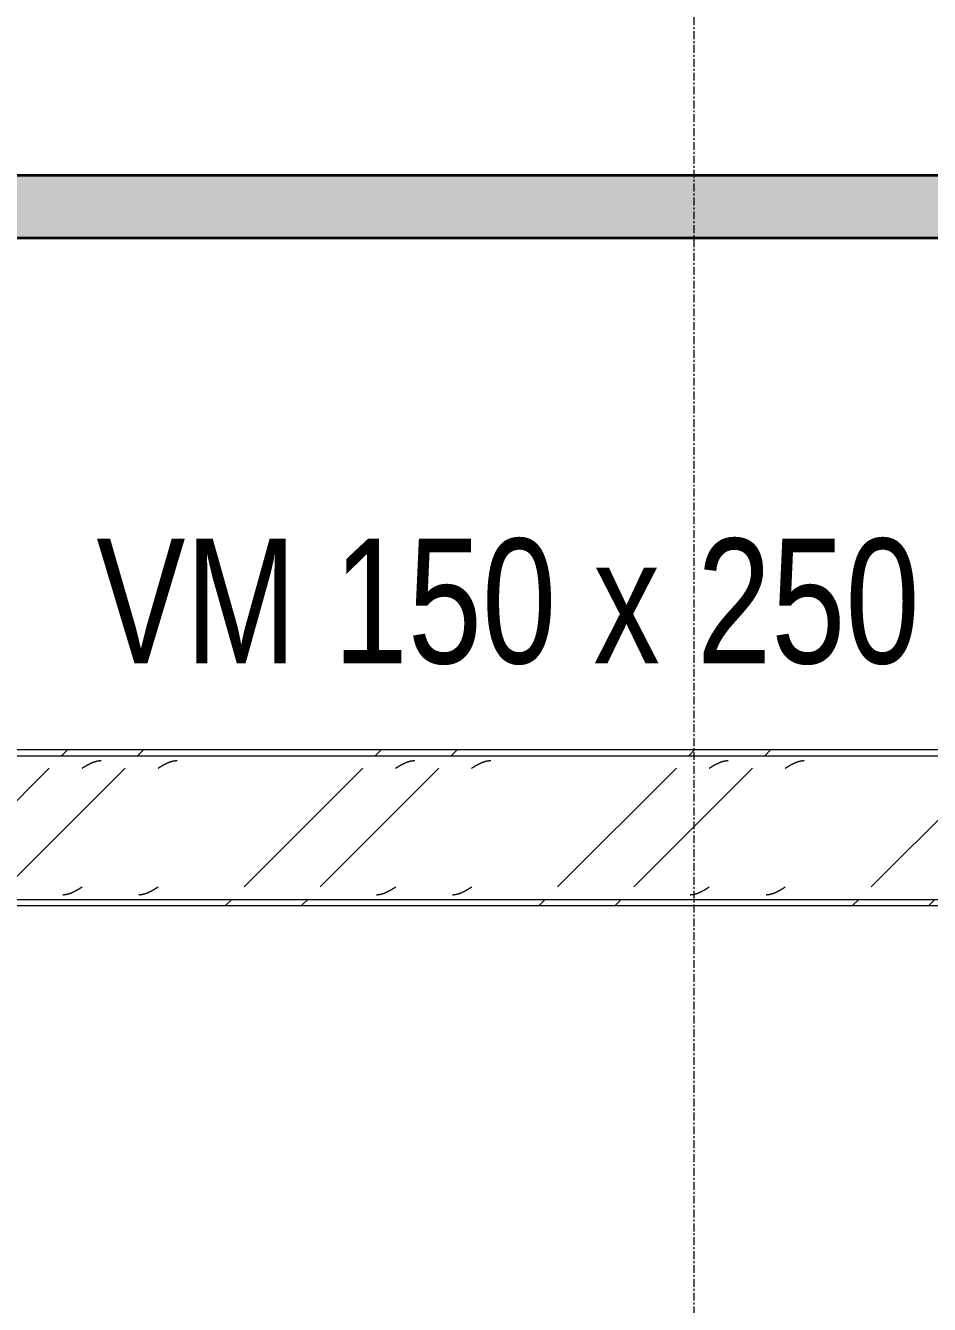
# Model space of a CAD drawing. Header units: centimetres. Extents: x -6111 to 13767, y -285 to 1600.
# Drawn here: x -5185.8 to -5040.8, y 465.1 to 670.1 of the extents above; entities that cross this region are included whole.
import ezdxf

# ---------------------------------------------------------------- set-up
doc = ezdxf.new("R2010")
doc.units = ezdxf.units.CM
doc.linetypes.add('Grid Line', pattern=[2.2225, 1.27, -0.3175, 0.3175, -0.3175])
for name, color, linetype, lineweight in [('A-FLOR', 7, 'Continuous', 9), ('A-FLOR-PATT', 7, 'Continuous', 35), ('S-BEAM', 7, 'Continuous', 9), ('S-BEAM-IDEN', 7, 'Continuous', 18), ('S-GRID', 7, 'Continuous', 9)]:
    doc.layers.add(name, color=color, linetype=linetype, lineweight=lineweight)
doc.styles.add('Century Gothic_2', font='GOTHIC.TTF', dxfattribs={"width": 0.8, "height": 20})
pattern_1 = [(45, (0, 0), (-25.14472, 25.14472), []), (45, (0, 38.1), (-25.14472, 25.14472), [])]

# ---------------------------------------------------------------- blocks, each defined once
blk = doc.blocks.new('PQ_RVR_ARQ-01_ZZ_ZZ_MO_T_A_rvt-1-Elevación Eje 1')
at = {"layer": 'A-FLOR-PATT', "lineweight": 9, "true_color": 0xeaeaea}
h = blk.add_hatch(color=254, dxfattribs=at)
h.paths.add_polyline_path([(-5133.84, 636.02), (-4778.08, 636.02), (-4778.08, 646.02), (-5426.34, 646.02), (-5426.34, 636.02), (-5374.6, 636.02)])
h.paths.add_polyline_path([(-5451.34, 636.02), (-5451.34, 646.02), (-5476.46, 646.02), (-5476.46, 636.02)])
h.paths.add_polyline_path([(-4677.56, 636.02), (-4677.56, 646.02), (-4753.08, 646.02), (-4753.08, 636.02)])
at = {"layer": 'A-FLOR', "color": 254, "lineweight": 35, "true_color": 0xcccccc}
for p, q in [((-4677.56, 646.02), (-5476.46, 646.02)), ((-5476.46, 636.02), (-4677.56, 636.02))]:
    blk.add_line(p, q, dxfattribs=at)
blk = doc.blocks.new('FP_5-Elevación Eje 1')
at = {"layer": 'S-BEAM', "color": 9, "true_color": 0xc0c0c0}
for p, q in [((-5175.98, 551.46), (-5175.93, 551.49)), ((-5175.93, 551.49), (-5175.88, 551.52)), ((-5175.88, 551.52), (-5175.84, 551.55)), ((-5175.84, 551.55), (-5175.79, 551.57)), ((-5175.79, 551.57), (-5175.74, 551.6)), ((-5175.74, 551.6), (-5175.69, 551.63)), ((-5175.69, 551.63), (-5175.64, 551.65)), ((-5175.64, 551.65), (-5175.59, 551.68)), ((-5175.59, 551.68), (-5175.54, 551.7)), ((-5175.54, 551.7), (-5175.5, 551.73)), ((-5175.5, 551.73), (-5175.45, 551.75)), ((-5175.45, 551.75), (-5175.4, 551.78)), ((-5175.4, 551.78), (-5175.35, 551.8)), ((-5175.35, 551.8), (-5175.3, 551.82)), ((-5175.3, 551.82), (-5175.25, 551.85)), ((-5175.25, 551.85), (-5175.2, 551.87)), ((-5175.2, 551.87), (-5175.16, 551.89)), ((-5175.16, 551.89), (-5175.11, 551.91)), ((-5175.11, 551.91), (-5175.06, 551.93)), ((-5175.06, 551.93), (-5175.01, 551.95)), ((-5175.01, 551.95), (-5174.96, 551.97)), ((-5174.96, 551.97), (-5174.91, 551.99)), ((-5174.91, 551.99), (-5174.86, 552.01)), ((-5174.86, 552.01), (-5174.82, 552.02)), ((-5174.82, 552.02), (-5174.77, 552.04)), ((-5174.77, 552.04), (-5174.72, 552.06)), ((-5174.72, 552.06), (-5174.67, 552.07)), ((-5174.67, 552.07), (-5174.62, 552.09)), ((-5174.62, 552.09), (-5174.57, 552.1)), ((-5174.57, 552.1), (-5174.52, 552.12)), ((-5174.52, 552.12), (-5174.48, 552.13)), ((-5174.48, 552.13), (-5174.43, 552.14)), ((-5174.43, 552.14), (-5174.38, 552.16)), ((-5174.38, 552.16), (-5174.33, 552.17)), ((-5174.33, 552.17), (-5174.28, 552.18)), ((-5174.28, 552.18), (-5174.23, 552.19)), ((-5174.23, 552.19), (-5174.18, 552.2)), ((-5174.18, 552.2), (-5174.13, 552.2)), ((-5174.13, 552.2), (-5174.09, 552.21)), ((-5174.09, 552.21), (-5174.04, 552.22)), ((-5174.04, 552.22), (-5173.99, 552.22)), ((-5173.99, 552.22), (-5173.94, 552.23)), ((-5173.94, 552.23), (-5173.89, 552.24)), ((-5173.89, 552.24), (-5173.84, 552.24)), ((-5173.84, 552.24), (-5173.79, 552.24)), ((-5173.79, 552.24), (-5173.75, 552.25)), ((-5173.75, 552.25), (-5173.7, 552.25)), ((-5173.7, 552.25), (-5173.65, 552.25)), ((-5163.79, 551.46), (-5163.74, 551.49)), ((-5163.74, 551.49), (-5163.69, 551.52)), ((-5163.69, 551.52), (-5163.65, 551.55)), ((-5163.65, 551.55), (-5163.6, 551.57)), ((-5163.6, 551.57), (-5163.55, 551.6)), ((-5163.55, 551.6), (-5163.5, 551.63)), ((-5163.5, 551.63), (-5163.45, 551.65)), ((-5163.45, 551.65), (-5163.4, 551.68)), ((-5163.4, 551.68), (-5163.35, 551.7)), ((-5163.35, 551.7), (-5163.31, 551.73)), ((-5163.31, 551.73), (-5163.26, 551.75)), ((-5163.26, 551.75), (-5163.21, 551.78)), ((-5163.21, 551.78), (-5163.16, 551.8)), ((-5163.16, 551.8), (-5163.11, 551.82)), ((-5163.11, 551.82), (-5163.06, 551.85)), ((-5163.06, 551.85), (-5163.01, 551.87)), ((-5163.01, 551.87), (-5162.97, 551.89)), ((-5162.97, 551.89), (-5162.92, 551.91)), ((-5162.92, 551.91), (-5162.87, 551.93)), ((-5162.87, 551.93), (-5162.82, 551.95)), ((-5162.82, 551.95), (-5162.77, 551.97)), ((-5162.77, 551.97), (-5162.72, 551.99)), ((-5162.72, 551.99), (-5162.67, 552.01)), ((-5162.67, 552.01), (-5162.63, 552.02)), ((-5162.63, 552.02), (-5162.58, 552.04)), ((-5162.58, 552.04), (-5162.53, 552.06)), ((-5162.53, 552.06), (-5162.48, 552.07)), ((-5162.48, 552.07), (-5162.43, 552.09)), ((-5162.43, 552.09), (-5162.38, 552.1)), ((-5162.38, 552.1), (-5162.33, 552.12)), ((-5162.33, 552.12), (-5162.29, 552.13)), ((-5162.29, 552.13), (-5162.24, 552.14)), ((-5162.24, 552.14), (-5162.19, 552.16)), ((-5162.19, 552.16), (-5162.14, 552.17)), ((-5162.14, 552.17), (-5162.09, 552.18)), ((-5162.09, 552.18), (-5162.04, 552.19)), ((-5162.04, 552.19), (-5161.99, 552.2)), ((-5161.99, 552.2), (-5161.95, 552.2)), ((-5161.95, 552.2), (-5161.9, 552.21)), ((-5161.9, 552.21), (-5161.85, 552.22)), ((-5161.85, 552.22), (-5161.8, 552.22)), ((-5161.8, 552.22), (-5161.75, 552.23)), ((-5161.75, 552.23), (-5161.7, 552.24)), ((-5161.7, 552.24), (-5161.65, 552.24)), ((-5161.65, 552.24), (-5161.61, 552.24)), ((-5161.61, 552.24), (-5161.56, 552.25)), ((-5161.56, 552.25), (-5161.51, 552.25)), ((-5161.51, 552.25), (-5161.46, 552.25)), ((-5125.69, 551.46), (-5125.64, 551.49)), ((-5125.64, 551.49), (-5125.59, 551.52)), ((-5125.59, 551.52), (-5125.55, 551.55)), ((-5125.55, 551.55), (-5125.5, 551.57)), ((-5125.5, 551.57), (-5125.45, 551.6)), ((-5125.45, 551.6), (-5125.4, 551.63)), ((-5125.4, 551.63), (-5125.35, 551.65)), ((-5125.35, 551.65), (-5125.3, 551.68)), ((-5125.3, 551.68), (-5125.25, 551.7)), ((-5125.25, 551.7), (-5125.21, 551.73)), ((-5125.21, 551.73), (-5125.16, 551.75)), ((-5125.16, 551.75), (-5125.11, 551.78)), ((-5125.11, 551.78), (-5125.06, 551.8)), ((-5125.06, 551.8), (-5125.01, 551.82)), ((-5125.01, 551.82), (-5124.96, 551.85)), ((-5124.96, 551.85), (-5124.91, 551.87)), ((-5124.91, 551.87), (-5124.87, 551.89)), ((-5124.87, 551.89), (-5124.82, 551.91)), ((-5124.82, 551.91), (-5124.77, 551.93)), ((-5124.77, 551.93), (-5124.72, 551.95)), ((-5124.72, 551.95), (-5124.67, 551.97)), ((-5124.67, 551.97), (-5124.62, 551.99)), ((-5124.62, 551.99), (-5124.57, 552.01)), ((-5124.57, 552.01), (-5124.53, 552.02)), ((-5124.53, 552.02), (-5124.48, 552.04)), ((-5124.48, 552.04), (-5124.43, 552.06)), ((-5124.43, 552.06), (-5124.38, 552.07)), ((-5124.38, 552.07), (-5124.33, 552.09)), ((-5124.33, 552.09), (-5124.28, 552.1)), ((-5124.28, 552.1), (-5124.23, 552.12)), ((-5124.23, 552.12), (-5124.19, 552.13)), ((-5124.19, 552.13), (-5124.14, 552.14)), ((-5124.14, 552.14), (-5124.09, 552.16)), ((-5124.09, 552.16), (-5124.04, 552.17)), ((-5124.04, 552.17), (-5123.99, 552.18)), ((-5123.99, 552.18), (-5123.94, 552.19)), ((-5123.94, 552.19), (-5123.89, 552.2)), ((-5123.89, 552.2), (-5123.85, 552.2)), ((-5123.85, 552.2), (-5123.8, 552.21)), ((-5123.8, 552.21), (-5123.75, 552.22)), ((-5123.75, 552.22), (-5123.7, 552.22)), ((-5123.7, 552.22), (-5123.65, 552.23)), ((-5123.65, 552.23), (-5123.6, 552.24)), ((-5123.6, 552.24), (-5123.55, 552.24)), ((-5123.55, 552.24), (-5123.51, 552.24)), ((-5123.51, 552.24), (-5123.46, 552.25)), ((-5123.46, 552.25), (-5123.41, 552.25)), ((-5123.41, 552.25), (-5123.36, 552.25)), ((-5113.5, 551.46), (-5113.45, 551.49)), ((-5113.45, 551.49), (-5113.41, 551.52)), ((-5113.41, 551.52), (-5113.36, 551.55)), ((-5113.36, 551.55), (-5113.31, 551.57)), ((-5113.31, 551.57), (-5113.26, 551.6)), ((-5113.26, 551.6), (-5113.21, 551.63)), ((-5113.21, 551.63), (-5113.16, 551.65)), ((-5113.16, 551.65), (-5113.11, 551.68)), ((-5113.11, 551.68), (-5113.07, 551.7)), ((-5113.07, 551.7), (-5113.02, 551.73)), ((-5113.02, 551.73), (-5112.97, 551.75)), ((-5112.97, 551.75), (-5112.92, 551.78)), ((-5112.92, 551.78), (-5112.87, 551.8)), ((-5112.87, 551.8), (-5112.82, 551.82)), ((-5112.82, 551.82), (-5112.77, 551.85)), ((-5112.77, 551.85), (-5112.73, 551.87)), ((-5112.73, 551.87), (-5112.68, 551.89)), ((-5112.68, 551.89), (-5112.63, 551.91)), ((-5112.63, 551.91), (-5112.58, 551.93)), ((-5112.58, 551.93), (-5112.53, 551.95)), ((-5112.53, 551.95), (-5112.48, 551.97)), ((-5112.48, 551.97), (-5112.43, 551.99)), ((-5112.43, 551.99), (-5112.38, 552.01)), ((-5112.38, 552.01), (-5112.34, 552.02)), ((-5112.34, 552.02), (-5112.29, 552.04)), ((-5112.29, 552.04), (-5112.24, 552.06)), ((-5112.24, 552.06), (-5112.19, 552.07)), ((-5112.19, 552.07), (-5112.14, 552.09)), ((-5112.14, 552.09), (-5112.09, 552.1)), ((-5112.09, 552.1), (-5112.04, 552.12)), ((-5112.04, 552.12), (-5112, 552.13)), ((-5112, 552.13), (-5111.95, 552.14)), ((-5111.95, 552.14), (-5111.9, 552.16)), ((-5111.9, 552.16), (-5111.85, 552.17)), ((-5111.85, 552.17), (-5111.8, 552.18)), ((-5111.8, 552.18), (-5111.75, 552.19)), ((-5111.75, 552.19), (-5111.7, 552.2)), ((-5111.7, 552.2), (-5111.66, 552.2)), ((-5111.66, 552.2), (-5111.61, 552.21)), ((-5111.61, 552.21), (-5111.56, 552.22)), ((-5111.56, 552.22), (-5111.51, 552.22)), ((-5111.51, 552.22), (-5111.46, 552.23)), ((-5111.46, 552.23), (-5111.41, 552.24)), ((-5111.41, 552.24), (-5111.36, 552.24)), ((-5111.36, 552.24), (-5111.32, 552.24)), ((-5111.32, 552.24), (-5111.27, 552.25)), ((-5111.27, 552.25), (-5111.22, 552.25)), ((-5111.22, 552.25), (-5111.17, 552.25)), ((-5075.4, 551.46), (-5075.35, 551.49)), ((-5075.35, 551.49), (-5075.31, 551.52)), ((-5075.31, 551.52), (-5075.26, 551.55)), ((-5075.26, 551.55), (-5075.21, 551.57)), ((-5075.21, 551.57), (-5075.16, 551.6)), ((-5075.16, 551.6), (-5075.11, 551.63)), ((-5075.11, 551.63), (-5075.06, 551.65)), ((-5075.06, 551.65), (-5075.01, 551.68)), ((-5075.01, 551.68), (-5074.97, 551.7)), ((-5074.97, 551.7), (-5074.92, 551.73)), ((-5074.92, 551.73), (-5074.87, 551.75)), ((-5074.87, 551.75), (-5074.82, 551.78)), ((-5074.82, 551.78), (-5074.77, 551.8)), ((-5074.77, 551.8), (-5074.72, 551.82)), ((-5074.72, 551.82), (-5074.67, 551.85)), ((-5074.67, 551.85), (-5074.63, 551.87)), ((-5074.63, 551.87), (-5074.58, 551.89)), ((-5074.58, 551.89), (-5074.53, 551.91)), ((-5074.53, 551.91), (-5074.48, 551.93)), ((-5074.48, 551.93), (-5074.43, 551.95)), ((-5074.43, 551.95), (-5074.38, 551.97)), ((-5074.38, 551.97), (-5074.33, 551.99)), ((-5074.33, 551.99), (-5074.28, 552.01)), ((-5074.28, 552.01), (-5074.24, 552.02)), ((-5074.24, 552.02), (-5074.19, 552.04)), ((-5074.19, 552.04), (-5074.14, 552.06)), ((-5074.14, 552.06), (-5074.09, 552.07)), ((-5074.09, 552.07), (-5074.04, 552.09)), ((-5074.04, 552.09), (-5073.99, 552.1)), ((-5073.99, 552.1), (-5073.94, 552.12)), ((-5073.94, 552.12), (-5073.9, 552.13)), ((-5073.9, 552.13), (-5073.85, 552.14)), ((-5073.85, 552.14), (-5073.8, 552.16)), ((-5073.8, 552.16), (-5073.75, 552.17)), ((-5073.75, 552.17), (-5073.7, 552.18)), ((-5073.7, 552.18), (-5073.65, 552.19)), ((-5073.65, 552.19), (-5073.6, 552.2)), ((-5073.6, 552.2), (-5073.56, 552.2)), ((-5073.56, 552.2), (-5073.51, 552.21)), ((-5073.51, 552.21), (-5073.46, 552.22)), ((-5073.46, 552.22), (-5073.41, 552.22)), ((-5073.41, 552.22), (-5073.36, 552.23)), ((-5073.36, 552.23), (-5073.31, 552.24)), ((-5073.31, 552.24), (-5073.26, 552.24)), ((-5073.26, 552.24), (-5073.22, 552.24)), ((-5073.22, 552.24), (-5073.17, 552.25)), ((-5073.17, 552.25), (-5073.12, 552.25)), ((-5073.12, 552.25), (-5073.07, 552.25)), ((-5063.21, 551.46), (-5063.16, 551.49)), ((-5063.16, 551.49), (-5063.12, 551.52)), ((-5063.12, 551.52), (-5063.07, 551.55)), ((-5063.07, 551.55), (-5063.02, 551.57)), ((-5063.02, 551.57), (-5062.97, 551.6)), ((-5062.97, 551.6), (-5062.92, 551.63)), ((-5062.92, 551.63), (-5062.87, 551.65)), ((-5062.87, 551.65), (-5062.82, 551.68)), ((-5062.82, 551.68), (-5062.78, 551.7)), ((-5062.78, 551.7), (-5062.73, 551.73)), ((-5062.73, 551.73), (-5062.68, 551.75)), ((-5062.68, 551.75), (-5062.63, 551.78)), ((-5062.63, 551.78), (-5062.58, 551.8)), ((-5062.58, 551.8), (-5062.53, 551.82)), ((-5062.53, 551.82), (-5062.48, 551.85)), ((-5062.48, 551.85), (-5062.44, 551.87)), ((-5062.44, 551.87), (-5062.39, 551.89)), ((-5062.39, 551.89), (-5062.34, 551.91)), ((-5062.34, 551.91), (-5062.29, 551.93)), ((-5062.29, 551.93), (-5062.24, 551.95)), ((-5062.24, 551.95), (-5062.19, 551.97)), ((-5062.19, 551.97), (-5062.14, 551.99)), ((-5062.14, 551.99), (-5062.1, 552.01)), ((-5062.1, 552.01), (-5062.05, 552.02)), ((-5062.05, 552.02), (-5062, 552.04)), ((-5062, 552.04), (-5061.95, 552.06)), ((-5061.95, 552.06), (-5061.9, 552.07)), ((-5061.9, 552.07), (-5061.85, 552.09)), ((-5061.85, 552.09), (-5061.8, 552.1)), ((-5061.8, 552.1), (-5061.76, 552.12)), ((-5061.76, 552.12), (-5061.71, 552.13)), ((-5061.71, 552.13), (-5061.66, 552.14)), ((-5061.66, 552.14), (-5061.61, 552.16)), ((-5061.61, 552.16), (-5061.56, 552.17)), ((-5061.56, 552.17), (-5061.51, 552.18)), ((-5061.51, 552.18), (-5061.46, 552.19)), ((-5061.46, 552.19), (-5061.42, 552.2)), ((-5061.42, 552.2), (-5061.37, 552.2)), ((-5061.37, 552.2), (-5061.32, 552.21)), ((-5061.32, 552.21), (-5061.27, 552.22)), ((-5061.27, 552.22), (-5061.22, 552.22)), ((-5061.22, 552.22), (-5061.17, 552.23)), ((-5061.17, 552.23), (-5061.12, 552.24)), ((-5061.12, 552.24), (-5061.07, 552.24)), ((-5061.07, 552.24), (-5061.03, 552.24)), ((-5061.03, 552.24), (-5060.98, 552.25)), ((-5060.98, 552.25), (-5060.93, 552.25)), ((-5060.93, 552.25), (-5060.88, 552.25)), ((-5176.71, 551.02), (-5176.66, 551.05)), ((-5176.66, 551.05), (-5176.61, 551.08)), ((-5176.61, 551.08), (-5176.56, 551.11)), ((-5176.56, 551.11), (-5176.52, 551.14)), ((-5176.52, 551.14), (-5176.47, 551.17)), ((-5176.47, 551.17), (-5176.42, 551.2)), ((-5176.42, 551.2), (-5176.37, 551.23)), ((-5176.37, 551.23), (-5176.32, 551.26)), ((-5176.32, 551.26), (-5176.27, 551.29)), ((-5176.27, 551.29), (-5176.22, 551.32)), ((-5176.22, 551.32), (-5176.18, 551.35)), ((-5176.18, 551.35), (-5176.13, 551.38)), ((-5176.13, 551.38), (-5176.08, 551.41)), ((-5176.08, 551.41), (-5176.03, 551.43)), ((-5176.03, 551.43), (-5175.98, 551.46)), ((-5164.52, 551.02), (-5164.47, 551.05)), ((-5164.47, 551.05), (-5164.42, 551.08)), ((-5164.42, 551.08), (-5164.38, 551.11)), ((-5164.38, 551.11), (-5164.33, 551.14)), ((-5164.33, 551.14), (-5164.28, 551.17)), ((-5164.28, 551.17), (-5164.23, 551.2)), ((-5164.23, 551.2), (-5164.18, 551.23)), ((-5164.18, 551.23), (-5164.13, 551.26)), ((-5164.13, 551.26), (-5164.08, 551.29)), ((-5164.08, 551.29), (-5164.04, 551.32)), ((-5164.04, 551.32), (-5163.99, 551.35)), ((-5163.99, 551.35), (-5163.94, 551.38)), ((-5163.94, 551.38), (-5163.89, 551.41)), ((-5163.89, 551.41), (-5163.84, 551.43)), ((-5163.84, 551.43), (-5163.79, 551.46)), ((-5126.42, 551.02), (-5126.37, 551.05)), ((-5126.37, 551.05), (-5126.32, 551.08)), ((-5126.32, 551.08), (-5126.28, 551.11)), ((-5126.28, 551.11), (-5126.23, 551.14)), ((-5126.23, 551.14), (-5126.18, 551.17)), ((-5126.18, 551.17), (-5126.13, 551.2)), ((-5126.13, 551.2), (-5126.08, 551.23)), ((-5126.08, 551.23), (-5126.03, 551.26)), ((-5126.03, 551.26), (-5125.98, 551.29)), ((-5125.98, 551.29), (-5125.94, 551.32)), ((-5125.94, 551.32), (-5125.89, 551.35)), ((-5125.89, 551.35), (-5125.84, 551.38)), ((-5125.84, 551.38), (-5125.79, 551.41)), ((-5125.79, 551.41), (-5125.74, 551.43)), ((-5125.74, 551.43), (-5125.69, 551.46)), ((-5114.23, 551.02), (-5114.18, 551.05)), ((-5114.18, 551.05), (-5114.13, 551.08)), ((-5114.13, 551.08), (-5114.09, 551.11)), ((-5114.09, 551.11), (-5114.04, 551.14)), ((-5114.04, 551.14), (-5113.99, 551.17)), ((-5113.99, 551.17), (-5113.94, 551.2)), ((-5113.94, 551.2), (-5113.89, 551.23)), ((-5113.89, 551.23), (-5113.84, 551.26)), ((-5113.84, 551.26), (-5113.79, 551.29)), ((-5113.79, 551.29), (-5113.75, 551.32)), ((-5113.75, 551.32), (-5113.7, 551.35)), ((-5113.7, 551.35), (-5113.65, 551.38)), ((-5113.65, 551.38), (-5113.6, 551.41)), ((-5113.6, 551.41), (-5113.55, 551.43)), ((-5113.55, 551.43), (-5113.5, 551.46)), ((-5076.13, 551.02), (-5076.08, 551.05)), ((-5076.08, 551.05), (-5076.03, 551.08)), ((-5076.03, 551.08), (-5075.99, 551.11)), ((-5075.99, 551.11), (-5075.94, 551.14)), ((-5075.94, 551.14), (-5075.89, 551.17)), ((-5075.89, 551.17), (-5075.84, 551.2)), ((-5075.84, 551.2), (-5075.79, 551.23)), ((-5075.79, 551.23), (-5075.74, 551.26)), ((-5075.74, 551.26), (-5075.69, 551.29)), ((-5075.69, 551.29), (-5075.65, 551.32)), ((-5075.65, 551.32), (-5075.6, 551.35)), ((-5075.6, 551.35), (-5075.55, 551.38)), ((-5075.55, 551.38), (-5075.5, 551.41)), ((-5075.5, 551.41), (-5075.45, 551.43)), ((-5075.45, 551.43), (-5075.4, 551.46)), ((-5063.94, 551.02), (-5063.89, 551.05)), ((-5063.89, 551.05), (-5063.84, 551.08)), ((-5063.84, 551.08), (-5063.8, 551.11)), ((-5063.8, 551.11), (-5063.75, 551.14)), ((-5063.75, 551.14), (-5063.7, 551.17)), ((-5063.7, 551.17), (-5063.65, 551.2)), ((-5063.65, 551.2), (-5063.6, 551.23)), ((-5063.6, 551.23), (-5063.55, 551.26)), ((-5063.55, 551.26), (-5063.5, 551.29)), ((-5063.5, 551.29), (-5063.46, 551.32)), ((-5063.46, 551.32), (-5063.41, 551.35)), ((-5063.41, 551.35), (-5063.36, 551.38)), ((-5063.36, 551.38), (-5063.31, 551.41)), ((-5063.31, 551.41), (-5063.26, 551.43)), ((-5063.26, 551.43), (-5063.21, 551.46))]:
    blk.add_line(p, q, dxfattribs=at)
blk = doc.blocks.new('FP_6-Elevación Eje 1')
at = {"layer": 'S-BEAM', "color": 9, "true_color": 0xc0c0c0}
for p, q in [((-5178.65, 530.96), (-5178.61, 530.98)), ((-5178.61, 530.98), (-5178.56, 530.99)), ((-5178.56, 530.99), (-5178.51, 531.01)), ((-5178.51, 531.01), (-5178.46, 531.03)), ((-5178.46, 531.03), (-5178.41, 531.05)), ((-5178.41, 531.05), (-5178.36, 531.07)), ((-5178.36, 531.07), (-5178.31, 531.09)), ((-5178.31, 531.09), (-5178.27, 531.11)), ((-5178.27, 531.11), (-5178.22, 531.13)), ((-5178.22, 531.13), (-5178.17, 531.15)), ((-5178.17, 531.15), (-5178.12, 531.18)), ((-5178.12, 531.18), (-5178.07, 531.2)), ((-5178.07, 531.2), (-5178.02, 531.22)), ((-5178.02, 531.22), (-5177.97, 531.25)), ((-5177.97, 531.25), (-5177.93, 531.27)), ((-5177.93, 531.27), (-5177.88, 531.3)), ((-5177.88, 531.3), (-5177.83, 531.32)), ((-5177.83, 531.32), (-5177.78, 531.35)), ((-5177.78, 531.35), (-5177.73, 531.37)), ((-5177.73, 531.37), (-5177.68, 531.4)), ((-5177.68, 531.4), (-5177.63, 531.43)), ((-5177.63, 531.43), (-5177.59, 531.45)), ((-5177.59, 531.45), (-5177.54, 531.48)), ((-5177.54, 531.48), (-5177.49, 531.51)), ((-5177.49, 531.51), (-5177.44, 531.54)), ((-5177.44, 531.54), (-5177.39, 531.57)), ((-5177.39, 531.57), (-5177.34, 531.59)), ((-5177.34, 531.59), (-5177.29, 531.62)), ((-5177.29, 531.62), (-5177.25, 531.65)), ((-5177.25, 531.65), (-5177.2, 531.68)), ((-5177.2, 531.68), (-5177.15, 531.71)), ((-5177.15, 531.71), (-5177.1, 531.74)), ((-5177.1, 531.74), (-5177.05, 531.77)), ((-5177.05, 531.77), (-5177, 531.8)), ((-5177, 531.8), (-5176.95, 531.83)), ((-5176.95, 531.83), (-5176.91, 531.86)), ((-5176.91, 531.86), (-5176.86, 531.89)), ((-5176.86, 531.89), (-5176.81, 531.92)), ((-5176.81, 531.92), (-5176.76, 531.95)), ((-5176.76, 531.95), (-5176.71, 531.98)), ((-5166.47, 530.96), (-5166.42, 530.98)), ((-5166.42, 530.98), (-5166.37, 530.99)), ((-5166.37, 530.99), (-5166.32, 531.01)), ((-5166.32, 531.01), (-5166.27, 531.03)), ((-5166.27, 531.03), (-5166.22, 531.05)), ((-5166.22, 531.05), (-5166.17, 531.07)), ((-5166.17, 531.07), (-5166.13, 531.09)), ((-5166.13, 531.09), (-5166.08, 531.11)), ((-5166.08, 531.11), (-5166.03, 531.13)), ((-5166.03, 531.13), (-5165.98, 531.15)), ((-5165.98, 531.15), (-5165.93, 531.18)), ((-5165.93, 531.18), (-5165.88, 531.2)), ((-5165.88, 531.2), (-5165.83, 531.22)), ((-5165.83, 531.22), (-5165.78, 531.25)), ((-5165.78, 531.25), (-5165.74, 531.27)), ((-5165.74, 531.27), (-5165.69, 531.3)), ((-5165.69, 531.3), (-5165.64, 531.32)), ((-5165.64, 531.32), (-5165.59, 531.35)), ((-5165.59, 531.35), (-5165.54, 531.37)), ((-5165.54, 531.37), (-5165.49, 531.4)), ((-5165.49, 531.4), (-5165.44, 531.43)), ((-5165.44, 531.43), (-5165.4, 531.45)), ((-5165.4, 531.45), (-5165.35, 531.48)), ((-5165.35, 531.48), (-5165.3, 531.51)), ((-5165.3, 531.51), (-5165.25, 531.54)), ((-5165.25, 531.54), (-5165.2, 531.57)), ((-5165.2, 531.57), (-5165.15, 531.59)), ((-5165.15, 531.59), (-5165.1, 531.62)), ((-5165.1, 531.62), (-5165.06, 531.65)), ((-5165.06, 531.65), (-5165.01, 531.68)), ((-5165.01, 531.68), (-5164.96, 531.71)), ((-5164.96, 531.71), (-5164.91, 531.74)), ((-5164.91, 531.74), (-5164.86, 531.77)), ((-5164.86, 531.77), (-5164.81, 531.8)), ((-5164.81, 531.8), (-5164.76, 531.83)), ((-5164.76, 531.83), (-5164.72, 531.86)), ((-5164.72, 531.86), (-5164.67, 531.89)), ((-5164.67, 531.89), (-5164.62, 531.92)), ((-5164.62, 531.92), (-5164.57, 531.95)), ((-5164.57, 531.95), (-5164.52, 531.98)), ((-5128.37, 530.96), (-5128.32, 530.98)), ((-5128.32, 530.98), (-5128.27, 530.99)), ((-5128.27, 530.99), (-5128.22, 531.01)), ((-5128.22, 531.01), (-5128.17, 531.03)), ((-5128.17, 531.03), (-5128.12, 531.05)), ((-5128.12, 531.05), (-5128.07, 531.07)), ((-5128.07, 531.07), (-5128.03, 531.09)), ((-5128.03, 531.09), (-5127.98, 531.11)), ((-5127.98, 531.11), (-5127.93, 531.13)), ((-5127.93, 531.13), (-5127.88, 531.15)), ((-5127.88, 531.15), (-5127.83, 531.18)), ((-5127.83, 531.18), (-5127.78, 531.2)), ((-5127.78, 531.2), (-5127.73, 531.22)), ((-5127.73, 531.22), (-5127.68, 531.25)), ((-5127.68, 531.25), (-5127.64, 531.27)), ((-5127.64, 531.27), (-5127.59, 531.3)), ((-5127.59, 531.3), (-5127.54, 531.32)), ((-5127.54, 531.32), (-5127.49, 531.35)), ((-5127.49, 531.35), (-5127.44, 531.37)), ((-5127.44, 531.37), (-5127.39, 531.4)), ((-5127.39, 531.4), (-5127.34, 531.43)), ((-5127.34, 531.43), (-5127.3, 531.45)), ((-5127.3, 531.45), (-5127.25, 531.48)), ((-5127.25, 531.48), (-5127.2, 531.51)), ((-5127.2, 531.51), (-5127.15, 531.54)), ((-5127.15, 531.54), (-5127.1, 531.57)), ((-5127.1, 531.57), (-5127.05, 531.59)), ((-5127.05, 531.59), (-5127, 531.62)), ((-5127, 531.62), (-5126.96, 531.65)), ((-5126.96, 531.65), (-5126.91, 531.68)), ((-5126.91, 531.68), (-5126.86, 531.71)), ((-5126.86, 531.71), (-5126.81, 531.74)), ((-5126.81, 531.74), (-5126.76, 531.77)), ((-5126.76, 531.77), (-5126.71, 531.8)), ((-5126.71, 531.8), (-5126.66, 531.83)), ((-5126.66, 531.83), (-5126.62, 531.86)), ((-5126.62, 531.86), (-5126.57, 531.89)), ((-5126.57, 531.89), (-5126.52, 531.92)), ((-5126.52, 531.92), (-5126.47, 531.95)), ((-5126.47, 531.95), (-5126.42, 531.98)), ((-5116.18, 530.96), (-5116.13, 530.98)), ((-5116.13, 530.98), (-5116.08, 530.99)), ((-5116.08, 530.99), (-5116.03, 531.01)), ((-5116.03, 531.01), (-5115.98, 531.03)), ((-5115.98, 531.03), (-5115.93, 531.05)), ((-5115.93, 531.05), (-5115.88, 531.07)), ((-5115.88, 531.07), (-5115.84, 531.09)), ((-5115.84, 531.09), (-5115.79, 531.11)), ((-5115.79, 531.11), (-5115.74, 531.13)), ((-5115.74, 531.13), (-5115.69, 531.15)), ((-5115.69, 531.15), (-5115.64, 531.18)), ((-5115.64, 531.18), (-5115.59, 531.2)), ((-5115.59, 531.2), (-5115.54, 531.22)), ((-5115.54, 531.22), (-5115.5, 531.25)), ((-5115.5, 531.25), (-5115.45, 531.27)), ((-5115.45, 531.27), (-5115.4, 531.3)), ((-5115.4, 531.3), (-5115.35, 531.32)), ((-5115.35, 531.32), (-5115.3, 531.35)), ((-5115.3, 531.35), (-5115.25, 531.37)), ((-5115.25, 531.37), (-5115.2, 531.4)), ((-5115.2, 531.4), (-5115.16, 531.43)), ((-5115.16, 531.43), (-5115.11, 531.45)), ((-5115.11, 531.45), (-5115.06, 531.48)), ((-5115.06, 531.48), (-5115.01, 531.51)), ((-5115.01, 531.51), (-5114.96, 531.54)), ((-5114.96, 531.54), (-5114.91, 531.57)), ((-5114.91, 531.57), (-5114.86, 531.59)), ((-5114.86, 531.59), (-5114.82, 531.62)), ((-5114.82, 531.62), (-5114.77, 531.65)), ((-5114.77, 531.65), (-5114.72, 531.68)), ((-5114.72, 531.68), (-5114.67, 531.71)), ((-5114.67, 531.71), (-5114.62, 531.74)), ((-5114.62, 531.74), (-5114.57, 531.77)), ((-5114.57, 531.77), (-5114.52, 531.8)), ((-5114.52, 531.8), (-5114.47, 531.83)), ((-5114.47, 531.83), (-5114.43, 531.86)), ((-5114.43, 531.86), (-5114.38, 531.89)), ((-5114.38, 531.89), (-5114.33, 531.92)), ((-5114.33, 531.92), (-5114.28, 531.95)), ((-5114.28, 531.95), (-5114.23, 531.98)), ((-5078.08, 530.96), (-5078.03, 530.98)), ((-5078.03, 530.98), (-5077.98, 530.99)), ((-5077.98, 530.99), (-5077.93, 531.01)), ((-5077.93, 531.01), (-5077.88, 531.03)), ((-5077.88, 531.03), (-5077.83, 531.05)), ((-5077.83, 531.05), (-5077.78, 531.07)), ((-5077.78, 531.07), (-5077.74, 531.09)), ((-5077.74, 531.09), (-5077.69, 531.11)), ((-5077.69, 531.11), (-5077.64, 531.13)), ((-5077.64, 531.13), (-5077.59, 531.15)), ((-5077.59, 531.15), (-5077.54, 531.18)), ((-5077.54, 531.18), (-5077.49, 531.2)), ((-5077.49, 531.2), (-5077.44, 531.22)), ((-5077.44, 531.22), (-5077.4, 531.25)), ((-5077.4, 531.25), (-5077.35, 531.27)), ((-5077.35, 531.27), (-5077.3, 531.3)), ((-5077.3, 531.3), (-5077.25, 531.32)), ((-5077.25, 531.32), (-5077.2, 531.35)), ((-5077.2, 531.35), (-5077.15, 531.37)), ((-5077.15, 531.37), (-5077.1, 531.4)), ((-5077.1, 531.4), (-5077.06, 531.43)), ((-5077.06, 531.43), (-5077.01, 531.45)), ((-5077.01, 531.45), (-5076.96, 531.48)), ((-5076.96, 531.48), (-5076.91, 531.51)), ((-5076.91, 531.51), (-5076.86, 531.54)), ((-5076.86, 531.54), (-5076.81, 531.57)), ((-5076.81, 531.57), (-5076.76, 531.59)), ((-5076.76, 531.59), (-5076.72, 531.62)), ((-5076.72, 531.62), (-5076.67, 531.65)), ((-5076.67, 531.65), (-5076.62, 531.68)), ((-5076.62, 531.68), (-5076.57, 531.71)), ((-5076.57, 531.71), (-5076.52, 531.74)), ((-5076.52, 531.74), (-5076.47, 531.77)), ((-5076.47, 531.77), (-5076.42, 531.8)), ((-5076.42, 531.8), (-5076.37, 531.83)), ((-5076.37, 531.83), (-5076.33, 531.86)), ((-5076.33, 531.86), (-5076.28, 531.89)), ((-5076.28, 531.89), (-5076.23, 531.92)), ((-5076.23, 531.92), (-5076.18, 531.95)), ((-5076.18, 531.95), (-5076.13, 531.98)), ((-5065.89, 530.96), (-5065.84, 530.98)), ((-5065.84, 530.98), (-5065.79, 530.99)), ((-5065.79, 530.99), (-5065.74, 531.01)), ((-5065.74, 531.01), (-5065.69, 531.03)), ((-5065.69, 531.03), (-5065.64, 531.05)), ((-5065.64, 531.05), (-5065.59, 531.07)), ((-5065.59, 531.07), (-5065.55, 531.09)), ((-5065.55, 531.09), (-5065.5, 531.11)), ((-5065.5, 531.11), (-5065.45, 531.13)), ((-5065.45, 531.13), (-5065.4, 531.15)), ((-5065.4, 531.15), (-5065.35, 531.18)), ((-5065.35, 531.18), (-5065.3, 531.2)), ((-5065.3, 531.2), (-5065.25, 531.22)), ((-5065.25, 531.22), (-5065.21, 531.25)), ((-5065.21, 531.25), (-5065.16, 531.27)), ((-5065.16, 531.27), (-5065.11, 531.3)), ((-5065.11, 531.3), (-5065.06, 531.32)), ((-5065.06, 531.32), (-5065.01, 531.35)), ((-5065.01, 531.35), (-5064.96, 531.37)), ((-5064.96, 531.37), (-5064.91, 531.4)), ((-5064.91, 531.4), (-5064.87, 531.43)), ((-5064.87, 531.43), (-5064.82, 531.45)), ((-5064.82, 531.45), (-5064.77, 531.48)), ((-5064.77, 531.48), (-5064.72, 531.51)), ((-5064.72, 531.51), (-5064.67, 531.54)), ((-5064.67, 531.54), (-5064.62, 531.57)), ((-5064.62, 531.57), (-5064.57, 531.59)), ((-5064.57, 531.59), (-5064.53, 531.62)), ((-5064.53, 531.62), (-5064.48, 531.65)), ((-5064.48, 531.65), (-5064.43, 531.68)), ((-5064.43, 531.68), (-5064.38, 531.71)), ((-5064.38, 531.71), (-5064.33, 531.74)), ((-5064.33, 531.74), (-5064.28, 531.77)), ((-5064.28, 531.77), (-5064.23, 531.8)), ((-5064.23, 531.8), (-5064.19, 531.83)), ((-5064.19, 531.83), (-5064.14, 531.86)), ((-5064.14, 531.86), (-5064.09, 531.89)), ((-5064.09, 531.89), (-5064.04, 531.92)), ((-5064.04, 531.92), (-5063.99, 531.95)), ((-5063.99, 531.95), (-5063.94, 531.98)), ((-5179.77, 530.75), (-5179.72, 530.75)), ((-5179.72, 530.75), (-5179.68, 530.75)), ((-5179.68, 530.75), (-5179.63, 530.76)), ((-5179.63, 530.76), (-5179.58, 530.76)), ((-5179.58, 530.76), (-5179.53, 530.76)), ((-5179.53, 530.76), (-5179.48, 530.77)), ((-5179.48, 530.77), (-5179.43, 530.78)), ((-5179.43, 530.78), (-5179.38, 530.78)), ((-5179.38, 530.78), (-5179.33, 530.79)), ((-5179.33, 530.79), (-5179.29, 530.8)), ((-5179.29, 530.8), (-5179.24, 530.8)), ((-5179.24, 530.8), (-5179.19, 530.81)), ((-5179.19, 530.81), (-5179.14, 530.82)), ((-5179.14, 530.82), (-5179.09, 530.83)), ((-5179.09, 530.83), (-5179.04, 530.84)), ((-5179.04, 530.84), (-5178.99, 530.86)), ((-5178.99, 530.86), (-5178.95, 530.87)), ((-5178.95, 530.87), (-5178.9, 530.88)), ((-5178.9, 530.88), (-5178.85, 530.9)), ((-5178.85, 530.9), (-5178.8, 530.91)), ((-5178.8, 530.91), (-5178.75, 530.93)), ((-5178.75, 530.93), (-5178.7, 530.94)), ((-5178.7, 530.94), (-5178.65, 530.96)), ((-5167.58, 530.75), (-5167.53, 530.75)), ((-5167.53, 530.75), (-5167.49, 530.75)), ((-5167.49, 530.75), (-5167.44, 530.76)), ((-5167.44, 530.76), (-5167.39, 530.76)), ((-5167.39, 530.76), (-5167.34, 530.76)), ((-5167.34, 530.76), (-5167.29, 530.77)), ((-5167.29, 530.77), (-5167.24, 530.78)), ((-5167.24, 530.78), (-5167.19, 530.78)), ((-5167.19, 530.78), (-5167.15, 530.79)), ((-5167.15, 530.79), (-5167.1, 530.8)), ((-5167.1, 530.8), (-5167.05, 530.8)), ((-5167.05, 530.8), (-5167, 530.81)), ((-5167, 530.81), (-5166.95, 530.82)), ((-5166.95, 530.82), (-5166.9, 530.83)), ((-5166.9, 530.83), (-5166.85, 530.84)), ((-5166.85, 530.84), (-5166.81, 530.86)), ((-5166.81, 530.86), (-5166.76, 530.87)), ((-5166.76, 530.87), (-5166.71, 530.88)), ((-5166.71, 530.88), (-5166.66, 530.9)), ((-5166.66, 530.9), (-5166.61, 530.91)), ((-5166.61, 530.91), (-5166.56, 530.93)), ((-5166.56, 530.93), (-5166.51, 530.94)), ((-5166.51, 530.94), (-5166.47, 530.96)), ((-5129.48, 530.75), (-5129.43, 530.75)), ((-5129.43, 530.75), (-5129.39, 530.75)), ((-5129.39, 530.75), (-5129.34, 530.76)), ((-5129.34, 530.76), (-5129.29, 530.76)), ((-5129.29, 530.76), (-5129.24, 530.76)), ((-5129.24, 530.76), (-5129.19, 530.77)), ((-5129.19, 530.77), (-5129.14, 530.78)), ((-5129.14, 530.78), (-5129.09, 530.78)), ((-5129.09, 530.78), (-5129.05, 530.79)), ((-5129.05, 530.79), (-5129, 530.8)), ((-5129, 530.8), (-5128.95, 530.8)), ((-5128.95, 530.8), (-5128.9, 530.81)), ((-5128.9, 530.81), (-5128.85, 530.82)), ((-5128.85, 530.82), (-5128.8, 530.83)), ((-5128.8, 530.83), (-5128.75, 530.84)), ((-5128.75, 530.84), (-5128.71, 530.86)), ((-5128.71, 530.86), (-5128.66, 530.87)), ((-5128.66, 530.87), (-5128.61, 530.88)), ((-5128.61, 530.88), (-5128.56, 530.9)), ((-5128.56, 530.9), (-5128.51, 530.91)), ((-5128.51, 530.91), (-5128.46, 530.93)), ((-5128.46, 530.93), (-5128.41, 530.94)), ((-5128.41, 530.94), (-5128.37, 530.96)), ((-5117.29, 530.75), (-5117.24, 530.75)), ((-5117.24, 530.75), (-5117.2, 530.75)), ((-5117.2, 530.75), (-5117.15, 530.76)), ((-5117.15, 530.76), (-5117.1, 530.76)), ((-5117.1, 530.76), (-5117.05, 530.76)), ((-5117.05, 530.76), (-5117, 530.77)), ((-5117, 530.77), (-5116.95, 530.78)), ((-5116.95, 530.78), (-5116.9, 530.78)), ((-5116.9, 530.78), (-5116.86, 530.79)), ((-5116.86, 530.79), (-5116.81, 530.8)), ((-5116.81, 530.8), (-5116.76, 530.8)), ((-5116.76, 530.8), (-5116.71, 530.81)), ((-5116.71, 530.81), (-5116.66, 530.82)), ((-5116.66, 530.82), (-5116.61, 530.83)), ((-5116.61, 530.83), (-5116.56, 530.84)), ((-5116.56, 530.84), (-5116.52, 530.86)), ((-5116.52, 530.86), (-5116.47, 530.87)), ((-5116.47, 530.87), (-5116.42, 530.88)), ((-5116.42, 530.88), (-5116.37, 530.9)), ((-5116.37, 530.9), (-5116.32, 530.91)), ((-5116.32, 530.91), (-5116.27, 530.93)), ((-5116.27, 530.93), (-5116.22, 530.94)), ((-5116.22, 530.94), (-5116.18, 530.96)), ((-5079.19, 530.75), (-5079.14, 530.75)), ((-5079.14, 530.75), (-5079.1, 530.75)), ((-5079.1, 530.75), (-5079.05, 530.76)), ((-5079.05, 530.76), (-5079, 530.76)), ((-5079, 530.76), (-5078.95, 530.76)), ((-5078.95, 530.76), (-5078.9, 530.77)), ((-5078.9, 530.77), (-5078.85, 530.78)), ((-5078.85, 530.78), (-5078.8, 530.78)), ((-5078.8, 530.78), (-5078.76, 530.79)), ((-5078.76, 530.79), (-5078.71, 530.8)), ((-5078.71, 530.8), (-5078.66, 530.8)), ((-5078.66, 530.8), (-5078.61, 530.81)), ((-5078.61, 530.81), (-5078.56, 530.82)), ((-5078.56, 530.82), (-5078.51, 530.83)), ((-5078.51, 530.83), (-5078.46, 530.84)), ((-5078.46, 530.84), (-5078.42, 530.86)), ((-5078.42, 530.86), (-5078.37, 530.87)), ((-5078.37, 530.87), (-5078.32, 530.88)), ((-5078.32, 530.88), (-5078.27, 530.9)), ((-5078.27, 530.9), (-5078.22, 530.91)), ((-5078.22, 530.91), (-5078.17, 530.93)), ((-5078.17, 530.93), (-5078.12, 530.94)), ((-5078.12, 530.94), (-5078.08, 530.96)), ((-5067, 530.75), (-5066.96, 530.75)), ((-5066.96, 530.75), (-5066.91, 530.75)), ((-5066.91, 530.75), (-5066.86, 530.76)), ((-5066.86, 530.76), (-5066.81, 530.76)), ((-5066.81, 530.76), (-5066.76, 530.76)), ((-5066.76, 530.76), (-5066.71, 530.77)), ((-5066.71, 530.77), (-5066.66, 530.78)), ((-5066.66, 530.78), (-5066.62, 530.78)), ((-5066.62, 530.78), (-5066.57, 530.79)), ((-5066.57, 530.79), (-5066.52, 530.8)), ((-5066.52, 530.8), (-5066.47, 530.8)), ((-5066.47, 530.8), (-5066.42, 530.81)), ((-5066.42, 530.81), (-5066.37, 530.82)), ((-5066.37, 530.82), (-5066.32, 530.83)), ((-5066.32, 530.83), (-5066.28, 530.84)), ((-5066.28, 530.84), (-5066.23, 530.86)), ((-5066.23, 530.86), (-5066.18, 530.87)), ((-5066.18, 530.87), (-5066.13, 530.88)), ((-5066.13, 530.88), (-5066.08, 530.9)), ((-5066.08, 530.9), (-5066.03, 530.91)), ((-5066.03, 530.91), (-5065.98, 530.93)), ((-5065.98, 530.93), (-5065.93, 530.94)), ((-5065.93, 530.94), (-5065.89, 530.96))]:
    blk.add_line(p, q, dxfattribs=at)
blk = doc.blocks.new('M_W Shapes - 150 x 250-1747883-Elevación Eje 1')
at = {"layer": 'S-BEAM', "true_color": 0xc0c0c0}
h = blk.add_hatch(dxfattribs=at)
h.set_pattern_fill('FP_3', color=9, style=0, pattern_type=2)
h.set_pattern_definition(pattern_1)
h.paths.add_polyline_path([(-4778.08, 553), (-4778.08, 554), (-5426.34, 554), (-5426.34, 553), (-4893.08, 553)])
h = blk.add_hatch(dxfattribs=at)
h.set_pattern_fill('FP_3', color=9, style=0, pattern_type=2)
h.set_pattern_definition(pattern_1)
h.paths.add_polyline_path([(-4893.08, 531.98), (-4778.08, 531.98), (-4778.08, 551.02), (-5426.34, 551.02), (-5426.34, 531.98), (-5133.84, 531.98)])
h = blk.add_hatch(dxfattribs=at)
h.set_pattern_fill('FP_3', color=9, style=0, pattern_type=2)
h.set_pattern_definition(pattern_1)
h.paths.add_polyline_path([(-4778.08, 529), (-4778.08, 530), (-5426.34, 530), (-5426.34, 529), (-4893.08, 529)])
at = {"layer": 'S-BEAM'}
for p, q in [((-5426.34, 554), (-4778.08, 554)), ((-5426.34, 553), (-4778.08, 553)), ((-5426.34, 530), (-4778.08, 530)), ((-5426.34, 529), (-4778.08, 529))]:
    blk.add_line(p, q, dxfattribs=at)
for name in ['FP_5-Elevación Eje 1', 'FP_6-Elevación Eje 1']:
    blk.add_blockref(name, (0, 0), dxfattribs=at)

msp = doc.modelspace()

# ---------------------------------------------------------------- linework, layer by layer
at = {"layer": 'S-GRID', "color": 253, "linetype": 'Grid Line', "true_color": 0xaaaaaa}
msp.add_line((-5078.539, -149.966), (-5078.539, 1424.748), dxfattribs=at)

# ---------------------------------------------------------------- block references
at = {"lineweight": 5}
msp.add_blockref('PQ_RVR_ARQ-01_ZZ_ZZ_MO_T_A_rvt-1-Elevación Eje 1', (0, 0), dxfattribs=at)
at = {"layer": 'S-BEAM'}
msp.add_blockref('M_W Shapes - 150 x 250-1747883-Elevación Eje 1', (0, 0), dxfattribs=at)

# ---------------------------------------------------------------- texts
at = {"layer": 'S-BEAM-IDEN', "lineweight": 9, "insert": (-5174.406, 587.827), "char_height": 20, "width": 173.80585, "attachment_point": 1, "style": 'Century Gothic_2'}
msp.add_mtext('VM 150 x 250', dxfattribs=at)

doc.saveas('drawing.dxf')
